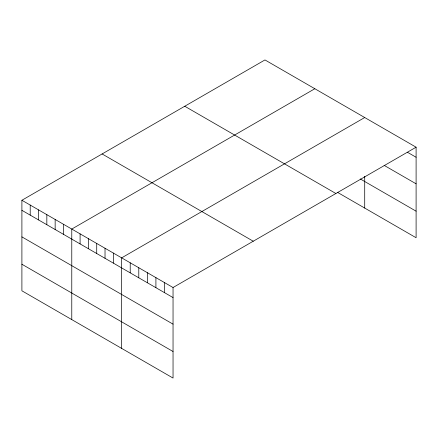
<?xml version="1.0" encoding="UTF-8"?>
<svg xmlns="http://www.w3.org/2000/svg" width="438" height="438" viewBox="0 0 438 438"><rect width="100%" height="100%" fill="white"/><g stroke="black" fill="none" stroke-linecap="round" stroke-linejoin="round"><path stroke-width="0.66" d="M416.1 147.201L173.043 287.525L173.043 378.06L21.9 290.799L21.9 200.265L264.957 59.94L416.1 147.201L416.1 237.735L337.556 192.386M314.834 88.733L71.777 229.063L71.777 319.598M364.712 117.532L121.654 257.856L121.654 348.391M407.537 152.314L416.1 157.258M384.126 165.356L416.1 183.812M360.277 178.95L416.1 211.176M184.748 106.248L335.891 193.508M102.109 153.957L253.252 241.218M21.9 200.265L173.043 287.525M21.9 210.322L173.043 297.583M21.9 236.881L173.043 324.142M21.9 264.24L173.043 351.506M364.712 176.295L364.712 208.066M164.48 282.581L164.48 292.639M155.912 277.637L155.912 287.695M147.349 272.693L147.349 282.751M138.786 267.749L138.786 277.807M130.217 262.805L130.217 272.863M113.343 253.06L113.343 263.118M105.027 248.258L105.027 258.316M96.716 243.462L96.716 253.52M88.405 238.661L88.405 248.718M80.088 233.859L80.088 243.917M63.466 224.261L63.466 234.319M55.15 219.465L55.15 229.517M46.839 214.664L46.839 224.721M38.528 209.862L38.528 219.92M30.211 205.066L30.211 215.124"/></g></svg>
